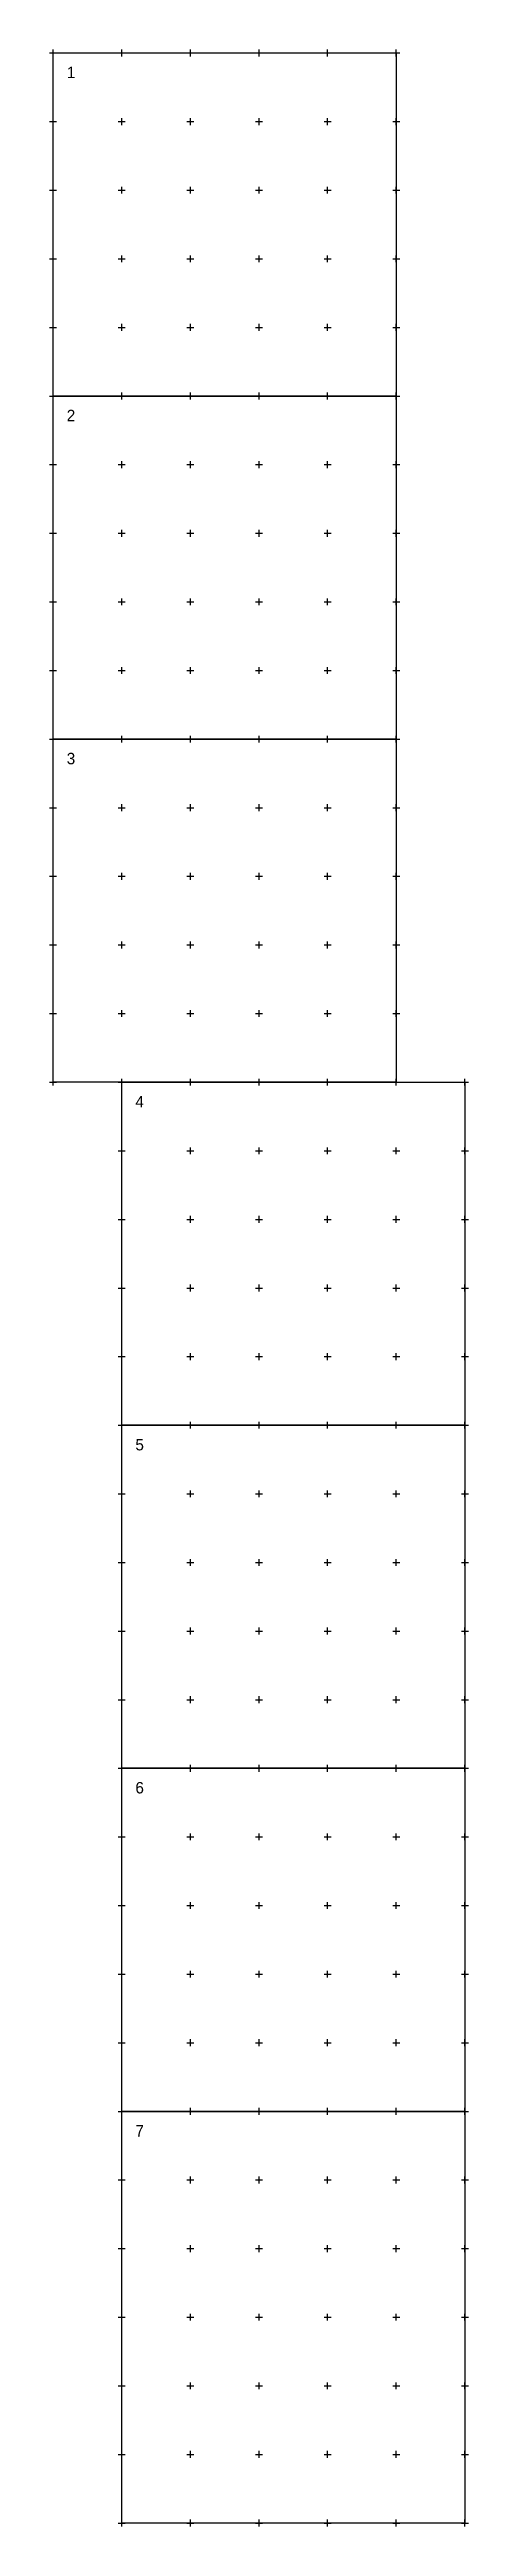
# Model space of a CAD drawing. Header units: metres. Extents: x -4002 to -3698, y 4948 to 6753.
import ezdxf
from ezdxf.enums import TextEntityAlignment as Align

# ---------------------------------------------------------------- set-up
doc = ezdxf.new("R2010")
doc.units = ezdxf.units.M
doc.header["$MEASUREMENT"] = 0
for name, color, linetype, lineweight in [('Координатные кресты', 7, 'Continuous', 25), ('Подписи рамок', 7, 'Continuous', 25), ('Рамки', 7, 'Continuous', 25)]:
    doc.layers.add(name, color=color, linetype=linetype, lineweight=lineweight)
doc.styles.add('Style-RUSSIAN_1251', font='RUSSIAN_1251.shx')

msp = doc.modelspace()

# ---------------------------------------------------------------- linework, layer by layer
at = {"layer": 'Координатные кресты', "linetype": 'Continuous'}
for p, q in [((-4000, 6747.5), (-4000, 6752.5)), ((-3950, 6747.5), (-3950, 6752.5)), ((-3900, 6747.5), (-3900, 6752.5)), ((-3850, 6747.5), (-3850, 6752.5)), ((-3800, 6747.5), (-3800, 6752.5)), ((-3750, 6747.5), (-3750, 6752.5)), ((-4002.5, 6750), (-3997.5, 6750)), ((-3952.5, 6750), (-3947.5, 6750)), ((-3902.5, 6750), (-3897.5, 6750)), ((-3852.5, 6750), (-3847.5, 6750)), ((-3802.5, 6750), (-3797.5, 6750)), ((-3752.5, 6750), (-3747.5, 6750)), ((-4002.5, 6700), (-3997.5, 6700)), ((-4000, 6697.5), (-4000, 6702.5)), ((-3952.5, 6700), (-3947.5, 6700)), ((-3950, 6697.5), (-3950, 6702.5)), ((-3902.5, 6700), (-3897.5, 6700)), ((-3900, 6697.5), (-3900, 6702.5)), ((-3852.5, 6700), (-3847.5, 6700)), ((-3850, 6697.5), (-3850, 6702.5)), ((-3802.5, 6700), (-3797.5, 6700)), ((-3800, 6697.5), (-3800, 6702.5)), ((-3752.5, 6700), (-3747.5, 6700)), ((-3750, 6697.5), (-3750, 6702.5)), ((-4002.5, 6650), (-3997.5, 6650)), ((-4000, 6647.5), (-4000, 6652.5)), ((-3952.5, 6650), (-3947.5, 6650)), ((-3950, 6647.5), (-3950, 6652.5)), ((-3902.5, 6650), (-3897.5, 6650)), ((-3900, 6647.5), (-3900, 6652.5)), ((-3852.5, 6650), (-3847.5, 6650)), ((-3850, 6647.5), (-3850, 6652.5)), ((-3802.5, 6650), (-3797.5, 6650)), ((-3800, 6647.5), (-3800, 6652.5)), ((-3752.5, 6650), (-3747.5, 6650)), ((-3750, 6647.5), (-3750, 6652.5)), ((-4002.5, 6600), (-3997.5, 6600)), ((-4000, 6597.5), (-4000, 6602.5)), ((-3952.5, 6600), (-3947.5, 6600)), ((-3950, 6597.5), (-3950, 6602.5)), ((-3902.5, 6600), (-3897.5, 6600)), ((-3900, 6597.5), (-3900, 6602.5)), ((-3852.5, 6600), (-3847.5, 6600)), ((-3850, 6597.5), (-3850, 6602.5)), ((-3802.5, 6600), (-3797.5, 6600)), ((-3800, 6597.5), (-3800, 6602.5)), ((-3752.5, 6600), (-3747.5, 6600)), ((-3750, 6597.5), (-3750, 6602.5)), ((-4000, 6547.5), (-4000, 6552.5)), ((-3950, 6547.5), (-3950, 6552.5)), ((-3900, 6547.5), (-3900, 6552.5)), ((-3850, 6547.5), (-3850, 6552.5)), ((-3800, 6547.5), (-3800, 6552.5)), ((-3750, 6547.5), (-3750, 6552.5)), ((-4002.5, 6550), (-3997.5, 6550)), ((-3952.5, 6550), (-3947.5, 6550)), ((-3902.5, 6550), (-3897.5, 6550)), ((-3852.5, 6550), (-3847.5, 6550)), ((-3802.5, 6550), (-3797.5, 6550)), ((-3752.5, 6550), (-3747.5, 6550)), ((-4002.5, 6500), (-3997.5, 6500)), ((-4000, 6497.5), (-4000, 6502.5)), ((-3952.5, 6500), (-3947.5, 6500)), ((-3950, 6497.5), (-3950, 6502.5)), ((-3902.5, 6500), (-3897.5, 6500)), ((-3900, 6497.5), (-3900, 6502.5)), ((-3852.5, 6500), (-3847.5, 6500)), ((-3850, 6497.5), (-3850, 6502.5)), ((-3802.5, 6500), (-3797.5, 6500)), ((-3800, 6497.5), (-3800, 6502.5)), ((-3752.5, 6500), (-3747.5, 6500)), ((-3750, 6497.5), (-3750, 6502.5)), ((-4002.5, 6450), (-3997.5, 6450)), ((-4000, 6447.5), (-4000, 6452.5)), ((-3952.5, 6450), (-3947.5, 6450)), ((-3950, 6447.5), (-3950, 6452.5)), ((-3902.5, 6450), (-3897.5, 6450)), ((-3900, 6447.5), (-3900, 6452.5)), ((-3852.5, 6450), (-3847.5, 6450)), ((-3850, 6447.5), (-3850, 6452.5)), ((-3802.5, 6450), (-3797.5, 6450)), ((-3800, 6447.5), (-3800, 6452.5)), ((-3752.5, 6450), (-3747.5, 6450)), ((-3750, 6447.5), (-3750, 6452.5)), ((-4002.5, 6400), (-3997.5, 6400)), ((-4000, 6397.5), (-4000, 6402.5)), ((-3952.5, 6400), (-3947.5, 6400)), ((-3950, 6397.5), (-3950, 6402.5)), ((-3902.5, 6400), (-3897.5, 6400)), ((-3900, 6397.5), (-3900, 6402.5)), ((-3852.5, 6400), (-3847.5, 6400)), ((-3850, 6397.5), (-3850, 6402.5)), ((-3802.5, 6400), (-3797.5, 6400)), ((-3800, 6397.5), (-3800, 6402.5)), ((-3752.5, 6400), (-3747.5, 6400)), ((-3750, 6397.5), (-3750, 6402.5)), ((-4002.5, 6350), (-3997.5, 6350)), ((-4000, 6347.5), (-4000, 6352.5)), ((-3952.5, 6350), (-3947.5, 6350)), ((-3950, 6347.5), (-3950, 6352.5)), ((-3902.5, 6350), (-3897.5, 6350)), ((-3900, 6347.5), (-3900, 6352.5)), ((-3852.5, 6350), (-3847.5, 6350)), ((-3850, 6347.5), (-3850, 6352.5)), ((-3802.5, 6350), (-3797.5, 6350)), ((-3800, 6347.5), (-3800, 6352.5)), ((-3752.5, 6350), (-3747.5, 6350)), ((-3750, 6347.5), (-3750, 6352.5)), ((-4002.5, 6300), (-3997.5, 6300)), ((-4000, 6297.5), (-4000, 6302.5)), ((-3952.5, 6300), (-3947.5, 6300)), ((-3950, 6297.5), (-3950, 6302.5)), ((-3902.5, 6300), (-3897.5, 6300)), ((-3900, 6297.5), (-3900, 6302.5)), ((-3852.5, 6300), (-3847.5, 6300)), ((-3850, 6297.5), (-3850, 6302.5)), ((-3802.5, 6300), (-3797.5, 6300)), ((-3800, 6297.5), (-3800, 6302.5)), ((-3752.5, 6300), (-3747.5, 6300)), ((-3750, 6297.5), (-3750, 6302.5)), ((-4002.5, 6250), (-3997.5, 6250)), ((-4000, 6247.5), (-4000, 6252.5)), ((-3952.5, 6250), (-3947.5, 6250)), ((-3950, 6247.5), (-3950, 6252.5)), ((-3902.5, 6250), (-3897.5, 6250)), ((-3900, 6247.5), (-3900, 6252.5)), ((-3852.5, 6250), (-3847.5, 6250)), ((-3850, 6247.5), (-3850, 6252.5)), ((-3802.5, 6250), (-3797.5, 6250)), ((-3800, 6247.5), (-3800, 6252.5)), ((-3752.5, 6250), (-3747.5, 6250)), ((-3750, 6247.5), (-3750, 6252.5)), ((-4002.5, 6200), (-3997.5, 6200)), ((-4000, 6197.5), (-4000, 6202.5)), ((-3952.5, 6200), (-3947.5, 6200)), ((-3950, 6197.5), (-3950, 6202.5)), ((-3902.5, 6200), (-3897.5, 6200)), ((-3900, 6197.5), (-3900, 6202.5)), ((-3852.5, 6200), (-3847.5, 6200)), ((-3850, 6197.5), (-3850, 6202.5)), ((-3802.5, 6200), (-3797.5, 6200)), ((-3800, 6197.5), (-3800, 6202.5)), ((-3752.5, 6200), (-3747.5, 6200)), ((-3750, 6197.5), (-3750, 6202.5)), ((-4002.5, 6150), (-3997.5, 6150)), ((-4000, 6147.5), (-4000, 6152.5)), ((-3952.5, 6150), (-3947.5, 6150)), ((-3950, 6147.5), (-3950, 6152.5)), ((-3902.5, 6150), (-3897.5, 6150)), ((-3900, 6147.5), (-3900, 6152.5)), ((-3852.5, 6150), (-3847.5, 6150)), ((-3850, 6147.5), (-3850, 6152.5)), ((-3802.5, 6150), (-3797.5, 6150)), ((-3800, 6147.5), (-3800, 6152.5)), ((-3752.5, 6150), (-3747.5, 6150)), ((-3750, 6147.5), (-3750, 6152.5)), ((-4000, 6097.5), (-4000, 6102.5)), ((-3950, 6097.5), (-3950, 6102.5)), ((-3900, 6097.5), (-3900, 6102.5)), ((-3850, 6097.5), (-3850, 6102.5)), ((-3800, 6097.5), (-3800, 6102.5)), ((-3750, 6097.5), (-3750, 6102.5)), ((-4002.5, 6100), (-3997.5, 6100)), ((-3952.5, 6100), (-3947.5, 6100)), ((-3902.5, 6100), (-3897.5, 6100)), ((-3852.5, 6100), (-3847.5, 6100)), ((-3802.5, 6100), (-3797.5, 6100)), ((-3752.5, 6100), (-3747.5, 6100)), ((-4002.5, 6050), (-3997.5, 6050)), ((-4000, 6047.5), (-4000, 6052.5)), ((-3952.5, 6050), (-3947.5, 6050)), ((-3950, 6047.5), (-3950, 6052.5)), ((-3902.5, 6050), (-3897.5, 6050)), ((-3900, 6047.5), (-3900, 6052.5)), ((-3852.5, 6050), (-3847.5, 6050)), ((-3850, 6047.5), (-3850, 6052.5)), ((-3802.5, 6050), (-3797.5, 6050)), ((-3800, 6047.5), (-3800, 6052.5)), ((-3752.5, 6050), (-3747.5, 6050)), ((-3750, 6047.5), (-3750, 6052.5)), ((-4002.5, 6000), (-3997.5, 6000)), ((-4000, 5997.5), (-4000, 6002.5)), ((-3952.5, 6000), (-3947.5, 6000)), ((-3950, 5997.5), (-3950, 6002.5)), ((-3902.5, 6000), (-3897.5, 6000)), ((-3900, 5997.5), (-3900, 6002.5)), ((-3852.5, 6000), (-3847.5, 6000)), ((-3850, 5997.5), (-3850, 6002.5)), ((-3802.5, 6000), (-3797.5, 6000)), ((-3800, 5997.5), (-3800, 6002.5)), ((-3752.5, 6000), (-3747.5, 6000)), ((-3750, 5997.5), (-3750, 6002.5)), ((-3702.5, 6000), (-3697.5, 6000)), ((-3700, 5997.5), (-3700, 6002.5)), ((-3952.5, 5950), (-3947.5, 5950)), ((-3950, 5947.5), (-3950, 5952.5)), ((-3902.5, 5950), (-3897.5, 5950)), ((-3900, 5947.5), (-3900, 5952.5)), ((-3852.5, 5950), (-3847.5, 5950)), ((-3850, 5947.5), (-3850, 5952.5)), ((-3802.5, 5950), (-3797.5, 5950)), ((-3800, 5947.5), (-3800, 5952.5)), ((-3752.5, 5950), (-3747.5, 5950)), ((-3750, 5947.5), (-3750, 5952.5)), ((-3702.5, 5950), (-3697.5, 5950)), ((-3700, 5947.5), (-3700, 5952.5)), ((-3950, 5897.5), (-3950, 5902.5)), ((-3900, 5897.5), (-3900, 5902.5)), ((-3850, 5897.5), (-3850, 5902.5)), ((-3800, 5897.5), (-3800, 5902.5)), ((-3750, 5897.5), (-3750, 5902.5)), ((-3700, 5897.5), (-3700, 5902.5)), ((-3952.5, 5900), (-3947.5, 5900)), ((-3902.5, 5900), (-3897.5, 5900)), ((-3852.5, 5900), (-3847.5, 5900)), ((-3802.5, 5900), (-3797.5, 5900)), ((-3752.5, 5900), (-3747.5, 5900)), ((-3702.5, 5900), (-3697.5, 5900)), ((-3952.5, 5850), (-3947.5, 5850)), ((-3950, 5847.5), (-3950, 5852.5)), ((-3902.5, 5850), (-3897.5, 5850)), ((-3900, 5847.5), (-3900, 5852.5)), ((-3852.5, 5850), (-3847.5, 5850)), ((-3850, 5847.5), (-3850, 5852.5)), ((-3802.5, 5850), (-3797.5, 5850)), ((-3800, 5847.5), (-3800, 5852.5)), ((-3752.5, 5850), (-3747.5, 5850)), ((-3750, 5847.5), (-3750, 5852.5)), ((-3702.5, 5850), (-3697.5, 5850)), ((-3700, 5847.5), (-3700, 5852.5)), ((-3952.5, 5800), (-3947.5, 5800)), ((-3950, 5797.5), (-3950, 5802.5)), ((-3902.5, 5800), (-3897.5, 5800)), ((-3900, 5797.5), (-3900, 5802.5)), ((-3852.5, 5800), (-3847.5, 5800)), ((-3850, 5797.5), (-3850, 5802.5)), ((-3802.5, 5800), (-3797.5, 5800)), ((-3800, 5797.5), (-3800, 5802.5)), ((-3752.5, 5800), (-3747.5, 5800)), ((-3750, 5797.5), (-3750, 5802.5)), ((-3702.5, 5800), (-3697.5, 5800)), ((-3700, 5797.5), (-3700, 5802.5)), ((-3952.5, 5750), (-3947.5, 5750)), ((-3950, 5747.5), (-3950, 5752.5)), ((-3902.5, 5750), (-3897.5, 5750)), ((-3900, 5747.5), (-3900, 5752.5)), ((-3852.5, 5750), (-3847.5, 5750)), ((-3850, 5747.5), (-3850, 5752.5)), ((-3802.5, 5750), (-3797.5, 5750)), ((-3800, 5747.5), (-3800, 5752.5)), ((-3752.5, 5750), (-3747.5, 5750)), ((-3750, 5747.5), (-3750, 5752.5)), ((-3702.5, 5750), (-3697.5, 5750)), ((-3700, 5747.5), (-3700, 5752.5)), ((-3952.5, 5700), (-3947.5, 5700)), ((-3950, 5697.5), (-3950, 5702.5)), ((-3902.5, 5700), (-3897.5, 5700)), ((-3900, 5697.5), (-3900, 5702.5)), ((-3852.5, 5700), (-3847.5, 5700)), ((-3850, 5697.5), (-3850, 5702.5)), ((-3802.5, 5700), (-3797.5, 5700)), ((-3800, 5697.5), (-3800, 5702.5)), ((-3752.5, 5700), (-3747.5, 5700)), ((-3750, 5697.5), (-3750, 5702.5)), ((-3702.5, 5700), (-3697.5, 5700)), ((-3700, 5697.5), (-3700, 5702.5)), ((-3952.5, 5650), (-3947.5, 5650)), ((-3950, 5647.5), (-3950, 5652.5)), ((-3902.5, 5650), (-3897.5, 5650)), ((-3900, 5647.5), (-3900, 5652.5)), ((-3852.5, 5650), (-3847.5, 5650)), ((-3850, 5647.5), (-3850, 5652.5)), ((-3802.5, 5650), (-3797.5, 5650)), ((-3800, 5647.5), (-3800, 5652.5)), ((-3752.5, 5650), (-3747.5, 5650)), ((-3750, 5647.5), (-3750, 5652.5)), ((-3702.5, 5650), (-3697.5, 5650)), ((-3700, 5647.5), (-3700, 5652.5)), ((-3952.5, 5600), (-3947.5, 5600)), ((-3950, 5597.5), (-3950, 5602.5)), ((-3902.5, 5600), (-3897.5, 5600)), ((-3900, 5597.5), (-3900, 5602.5)), ((-3852.5, 5600), (-3847.5, 5600)), ((-3850, 5597.5), (-3850, 5602.5)), ((-3802.5, 5600), (-3797.5, 5600)), ((-3800, 5597.5), (-3800, 5602.5)), ((-3752.5, 5600), (-3747.5, 5600)), ((-3750, 5597.5), (-3750, 5602.5)), ((-3702.5, 5600), (-3697.5, 5600)), ((-3700, 5597.5), (-3700, 5602.5)), ((-3952.5, 5550), (-3947.5, 5550)), ((-3950, 5547.5), (-3950, 5552.5)), ((-3902.5, 5550), (-3897.5, 5550)), ((-3900, 5547.5), (-3900, 5552.5)), ((-3852.5, 5550), (-3847.5, 5550)), ((-3850, 5547.5), (-3850, 5552.5)), ((-3802.5, 5550), (-3797.5, 5550)), ((-3800, 5547.5), (-3800, 5552.5)), ((-3752.5, 5550), (-3747.5, 5550)), ((-3750, 5547.5), (-3750, 5552.5)), ((-3702.5, 5550), (-3697.5, 5550)), ((-3700, 5547.5), (-3700, 5552.5)), ((-3952.5, 5500), (-3947.5, 5500)), ((-3950, 5497.5), (-3950, 5502.5)), ((-3902.5, 5500), (-3897.5, 5500)), ((-3900, 5497.5), (-3900, 5502.5)), ((-3852.5, 5500), (-3847.5, 5500)), ((-3850, 5497.5), (-3850, 5502.5)), ((-3802.5, 5500), (-3797.5, 5500)), ((-3800, 5497.5), (-3800, 5502.5)), ((-3752.5, 5500), (-3747.5, 5500)), ((-3750, 5497.5), (-3750, 5502.5)), ((-3702.5, 5500), (-3697.5, 5500)), ((-3700, 5497.5), (-3700, 5502.5)), ((-3950, 5447.5), (-3950, 5452.5)), ((-3900, 5447.5), (-3900, 5452.5)), ((-3850, 5447.5), (-3850, 5452.5)), ((-3800, 5447.5), (-3800, 5452.5)), ((-3750, 5447.5), (-3750, 5452.5)), ((-3700, 5447.5), (-3700, 5452.5)), ((-3952.5, 5450), (-3947.5, 5450)), ((-3902.5, 5450), (-3897.5, 5450)), ((-3852.5, 5450), (-3847.5, 5450)), ((-3802.5, 5450), (-3797.5, 5450)), ((-3752.5, 5450), (-3747.5, 5450)), ((-3702.5, 5450), (-3697.5, 5450)), ((-3952.5, 5400), (-3947.5, 5400)), ((-3950, 5397.5), (-3950, 5402.5)), ((-3902.5, 5400), (-3897.5, 5400)), ((-3900, 5397.5), (-3900, 5402.5)), ((-3852.5, 5400), (-3847.5, 5400)), ((-3850, 5397.5), (-3850, 5402.5)), ((-3802.5, 5400), (-3797.5, 5400)), ((-3800, 5397.5), (-3800, 5402.5)), ((-3752.5, 5400), (-3747.5, 5400)), ((-3750, 5397.5), (-3750, 5402.5)), ((-3702.5, 5400), (-3697.5, 5400)), ((-3700, 5397.5), (-3700, 5402.5)), ((-3952.5, 5350), (-3947.5, 5350)), ((-3950, 5347.5), (-3950, 5352.5)), ((-3902.5, 5350), (-3897.5, 5350)), ((-3900, 5347.5), (-3900, 5352.5)), ((-3852.5, 5350), (-3847.5, 5350)), ((-3850, 5347.5), (-3850, 5352.5)), ((-3802.5, 5350), (-3797.5, 5350)), ((-3800, 5347.5), (-3800, 5352.5)), ((-3752.5, 5350), (-3747.5, 5350)), ((-3750, 5347.5), (-3750, 5352.5)), ((-3702.5, 5350), (-3697.5, 5350)), ((-3700, 5347.5), (-3700, 5352.5)), ((-3952.5, 5300), (-3947.5, 5300)), ((-3950, 5297.5), (-3950, 5302.5)), ((-3902.5, 5300), (-3897.5, 5300)), ((-3900, 5297.5), (-3900, 5302.5)), ((-3852.5, 5300), (-3847.5, 5300)), ((-3850, 5297.5), (-3850, 5302.5)), ((-3802.5, 5300), (-3797.5, 5300)), ((-3800, 5297.5), (-3800, 5302.5)), ((-3752.5, 5300), (-3747.5, 5300)), ((-3750, 5297.5), (-3750, 5302.5)), ((-3702.5, 5300), (-3697.5, 5300)), ((-3700, 5297.5), (-3700, 5302.5)), ((-3952.5, 5250), (-3947.5, 5250)), ((-3950, 5247.5), (-3950, 5252.5)), ((-3902.5, 5250), (-3897.5, 5250)), ((-3900, 5247.5), (-3900, 5252.5)), ((-3852.5, 5250), (-3847.5, 5250)), ((-3850, 5247.5), (-3850, 5252.5)), ((-3802.5, 5250), (-3797.5, 5250)), ((-3800, 5247.5), (-3800, 5252.5)), ((-3752.5, 5250), (-3747.5, 5250)), ((-3750, 5247.5), (-3750, 5252.5)), ((-3702.5, 5250), (-3697.5, 5250)), ((-3700, 5247.5), (-3700, 5252.5)), ((-3952.5, 5200), (-3947.5, 5200)), ((-3950, 5197.5), (-3950, 5202.5)), ((-3902.5, 5200), (-3897.5, 5200)), ((-3900, 5197.5), (-3900, 5202.5)), ((-3852.5, 5200), (-3847.5, 5200)), ((-3850, 5197.5), (-3850, 5202.5)), ((-3802.5, 5200), (-3797.5, 5200)), ((-3800, 5197.5), (-3800, 5202.5)), ((-3752.5, 5200), (-3747.5, 5200)), ((-3750, 5197.5), (-3750, 5202.5)), ((-3702.5, 5200), (-3697.5, 5200)), ((-3700, 5197.5), (-3700, 5202.5)), ((-3952.5, 5150), (-3947.5, 5150)), ((-3950, 5147.5), (-3950, 5152.5)), ((-3902.5, 5150), (-3897.5, 5150)), ((-3900, 5147.5), (-3900, 5152.5)), ((-3852.5, 5150), (-3847.5, 5150)), ((-3850, 5147.5), (-3850, 5152.5)), ((-3802.5, 5150), (-3797.5, 5150)), ((-3800, 5147.5), (-3800, 5152.5)), ((-3752.5, 5150), (-3747.5, 5150)), ((-3750, 5147.5), (-3750, 5152.5)), ((-3702.5, 5150), (-3697.5, 5150)), ((-3700, 5147.5), (-3700, 5152.5)), ((-3952.5, 5100), (-3947.5, 5100)), ((-3950, 5097.5), (-3950, 5102.5)), ((-3902.5, 5100), (-3897.5, 5100)), ((-3900, 5097.5), (-3900, 5102.5)), ((-3852.5, 5100), (-3847.5, 5100)), ((-3850, 5097.5), (-3850, 5102.5)), ((-3802.5, 5100), (-3797.5, 5100)), ((-3800, 5097.5), (-3800, 5102.5)), ((-3752.5, 5100), (-3747.5, 5100)), ((-3750, 5097.5), (-3750, 5102.5)), ((-3702.5, 5100), (-3697.5, 5100)), ((-3700, 5097.5), (-3700, 5102.5)), ((-3952.5, 5050), (-3947.5, 5050)), ((-3950, 5047.5), (-3950, 5052.5)), ((-3902.5, 5050), (-3897.5, 5050)), ((-3900, 5047.5), (-3900, 5052.5)), ((-3852.5, 5050), (-3847.5, 5050)), ((-3850, 5047.5), (-3850, 5052.5)), ((-3802.5, 5050), (-3797.5, 5050)), ((-3800, 5047.5), (-3800, 5052.5)), ((-3752.5, 5050), (-3747.5, 5050)), ((-3750, 5047.5), (-3750, 5052.5)), ((-3702.5, 5050), (-3697.5, 5050)), ((-3700, 5047.5), (-3700, 5052.5)), ((-3952.5, 5000), (-3947.5, 5000)), ((-3950, 4997.5), (-3950, 5002.5)), ((-3902.5, 5000), (-3897.5, 5000)), ((-3900, 4997.5), (-3900, 5002.5)), ((-3852.5, 5000), (-3847.5, 5000)), ((-3850, 4997.5), (-3850, 5002.5)), ((-3802.5, 5000), (-3797.5, 5000)), ((-3800, 4997.5), (-3800, 5002.5)), ((-3752.5, 5000), (-3747.5, 5000)), ((-3750, 4997.5), (-3750, 5002.5)), ((-3702.5, 5000), (-3697.5, 5000)), ((-3700, 4997.5), (-3700, 5002.5)), ((-3952.5, 4950), (-3947.5, 4950)), ((-3950, 4947.5), (-3950, 4952.5)), ((-3902.5, 4950), (-3897.5, 4950)), ((-3900, 4947.5), (-3900, 4952.5)), ((-3852.5, 4950), (-3847.5, 4950)), ((-3850, 4947.5), (-3850, 4952.5)), ((-3802.5, 4950), (-3797.5, 4950)), ((-3800, 4947.5), (-3800, 4952.5)), ((-3752.5, 4950), (-3747.5, 4950)), ((-3750, 4947.5), (-3750, 4952.5)), ((-3702.5, 4950), (-3697.5, 4950)), ((-3700, 4947.5), (-3700, 4952.5))]:
    msp.add_line(p, q, dxfattribs=at)
at = {"layer": 'Рамки', "linetype": 'Continuous', "flags": 128}
for points in [[(-4000, 6500), (-4000, 6750), (-3750, 6750), (-3750, 6500), (-4000, 6500)], [(-4000, 6250), (-4000, 6500), (-3750, 6500), (-3750, 6250), (-4000, 6250)], [(-4000, 6000), (-4000, 6250), (-3750, 6250), (-3750, 6000), (-4000, 6000)], [(-3950, 5750), (-3950, 6000), (-3700, 6000), (-3700, 5750), (-3950, 5750)], [(-3950, 5500), (-3950, 5750), (-3700, 5750), (-3700, 5500), (-3950, 5500)], [(-3950, 5250), (-3950, 5500), (-3700, 5500), (-3700, 5250), (-3950, 5250)], [(-3950, 4950), (-3950, 5250), (-3700, 5250), (-3700, 4950), (-3950, 4950)]]:
    msp.add_lwpolyline(points, dxfattribs=at)

# ---------------------------------------------------------------- texts
at = {"layer": 'Подписи рамок', "linetype": 'Continuous', "style": 'Style-RUSSIAN_1251'}
for s, p in [('1', (-3990, 6740)), ('2', (-3990, 6490)), ('3', (-3990, 6240)), ('4', (-3940, 5990)), ('5', (-3940, 5740)), ('6', (-3940, 5490)), ('7', (-3940, 5240))]:
    msp.add_text(s, height=8.33, dxfattribs=at).set_placement(p, align=Align.TOP_LEFT)

doc.saveas('drawing.dxf')
